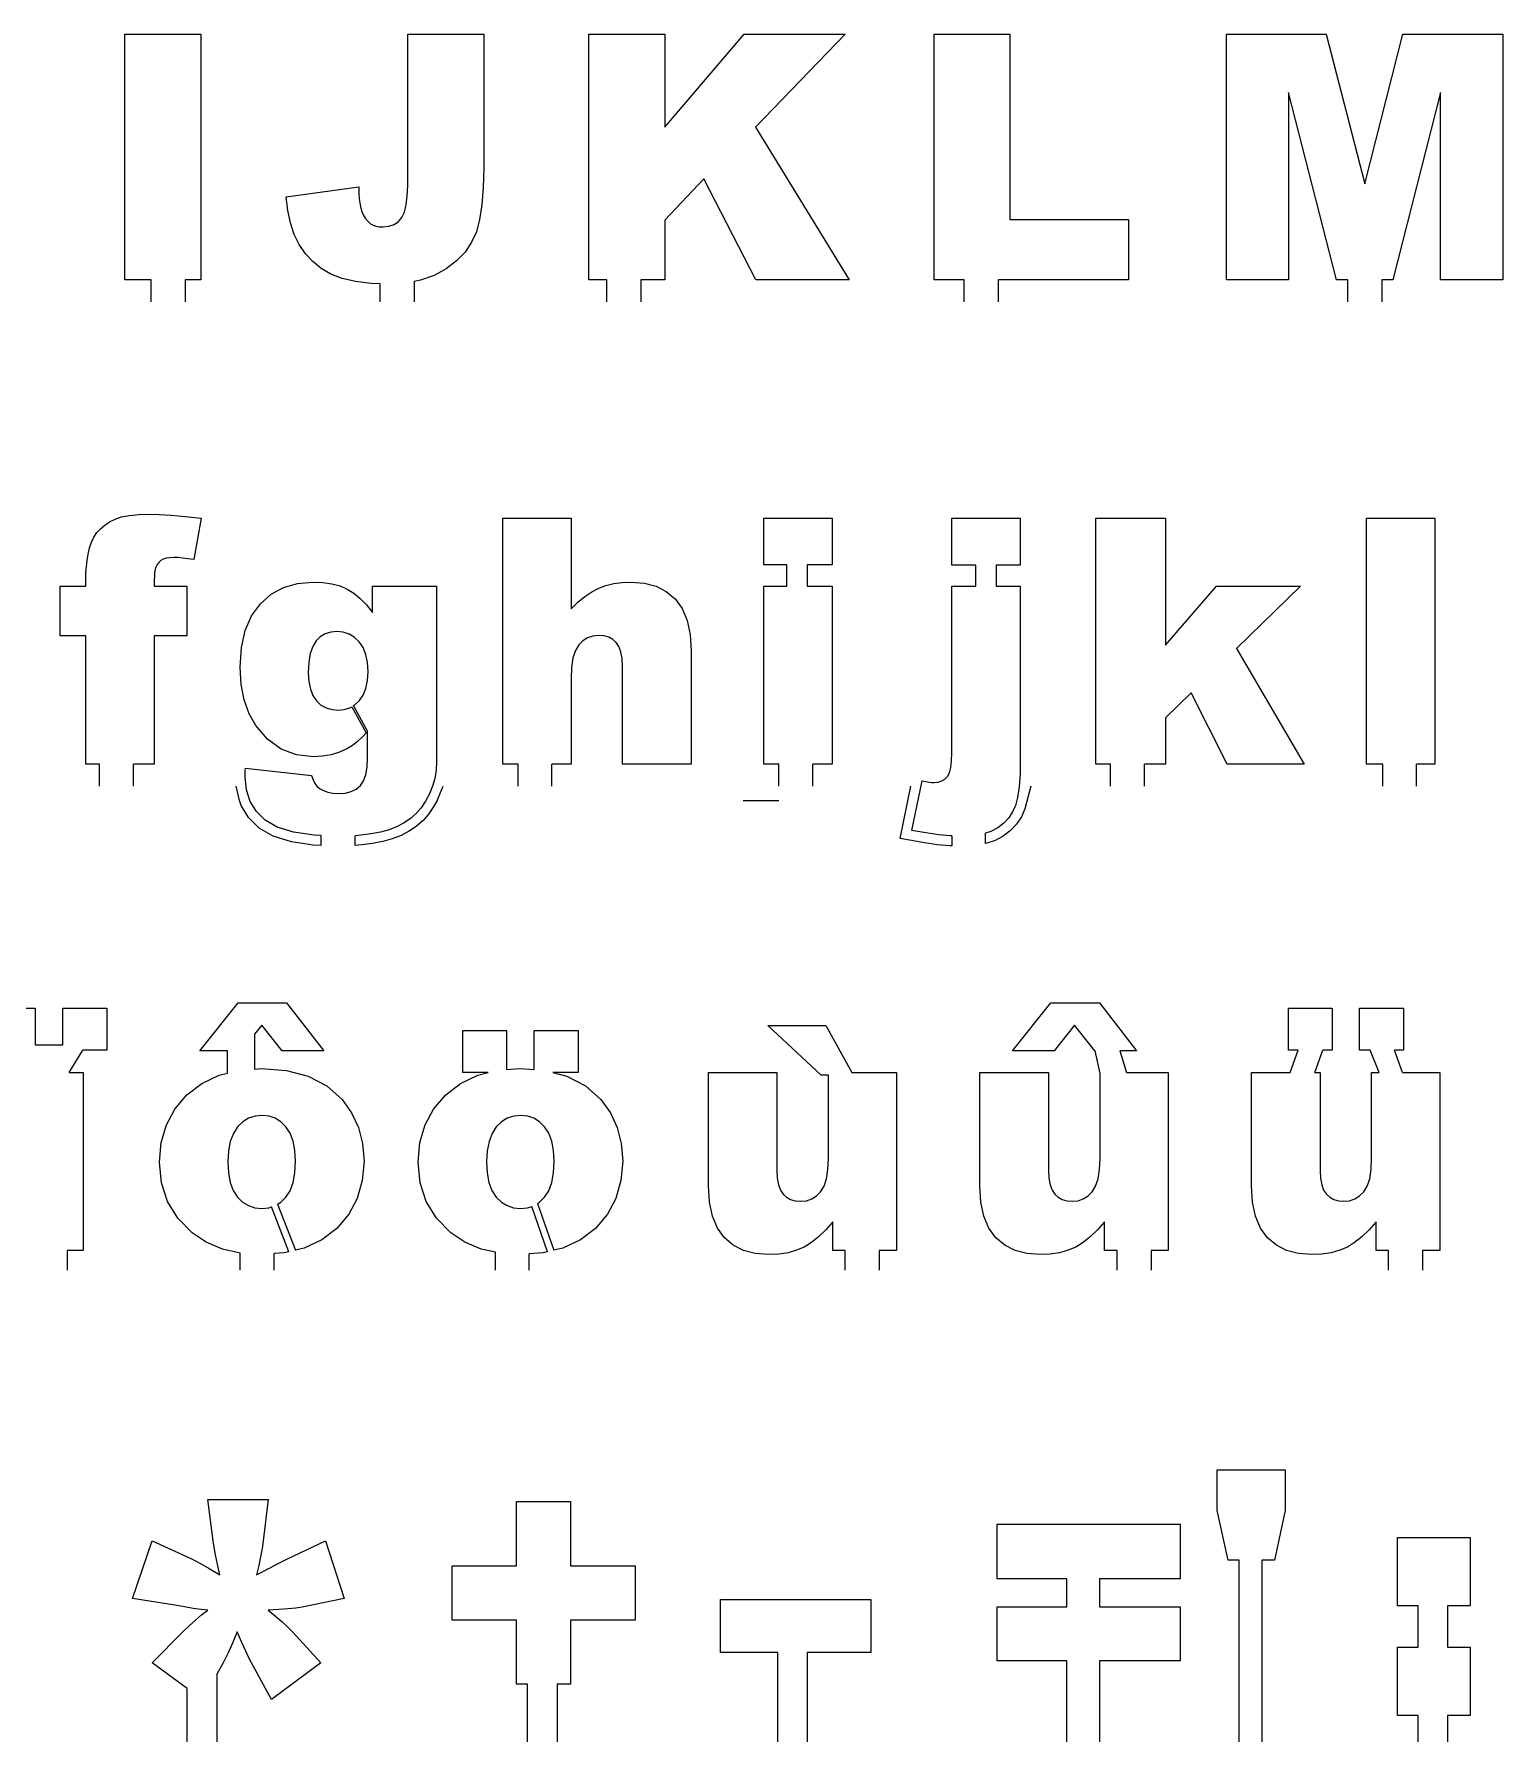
# Model space of a CAD drawing. Extents: x -829 to 1195, y -117 to 323.
# Drawn here: x -221.9 to 142.2, y -101.6 to 321.7 of the extents above; entities that cross this region are included whole.
import ezdxf

# ---------------------------------------------------------------- set-up
doc = ezdxf.new("R2010")
doc.units = 0
doc.header["$MEASUREMENT"] = 0

msp = doc.modelspace()

# ---------------------------------------------------------------- linework, layer by layer
at = {"color": 7, "linetype": 'Continuous', "lineweight": 0}
for p, q in [((-199.400985, 321.745133), (-180.536719, 321.745133)), ((-199.400985, 260.831005), (-199.400985, 321.745133)), ((-180.536719, 321.745133), (-180.536719, 260.831005)), ((-129.291543, 321.745133), (-110.427277, 321.745133)), ((-129.291543, 284.182807), (-129.291543, 321.745133)), ((-110.427277, 321.745133), (-110.427277, 288.62879)), ((-84.416197, 321.745133), (-65.593482, 321.745133)), ((-84.416197, 260.831005), (-84.416197, 321.745133)), ((-65.593482, 321.745133), (-65.593482, 298.725742)), ((-65.593482, 298.725742), (-45.898191, 321.745133)), ((-45.898191, 321.745133), (-20.842789, 321.745133)), ((-20.842789, 321.745133), (-43.072706, 298.725743)), ((1.175213, 321.745133), (19.997928, 321.745133)), ((1.175213, 260.831005), (1.175213, 321.745133)), ((19.997928, 321.745133), (19.997928, 275.831005)), ((73.640553, 321.745133), (98.363545, 321.745133)), ((73.640553, 260.831005), (73.640553, 321.745133)), ((98.363545, 321.745133), (107.920332, 284.681421)), ((107.920332, 284.681421), (117.394016, 321.745133)), ((117.394016, 321.745133), (142.158559, 321.745133)), ((142.158559, 321.745133), (142.158559, 260.831005)), ((100.898171, 260.831005), (89.056066, 307.285299)), ((89.056066, 307.285299), (89.056066, 260.831005)), ((126.743046, 307.285299), (114.85939, 260.831005)), ((126.743046, 260.831005), (126.743046, 307.285299)), ((-43.072706, 298.725743), (-19.84556, 260.831005)), ((-110.427277, 288.62879), (-110.542841, 283.725743)), ((-159.416197, 281.440424), (-141.424507, 283.891947)), ((-141.424507, 283.891947), (-141.364777, 282.00656)), ((-129.383735, 281.601435), (-129.291543, 284.182807)), ((-110.542841, 283.725743), (-110.889535, 279.445964)), ((-55.87049, 285.844856), (-65.593482, 275.664801)), ((-43.031155, 260.831005), (-55.87049, 285.844856)), ((-159.025355, 278.050102), (-159.416197, 281.440424)), ((-141.364777, 282.00656), (-141.227138, 280.380867)), ((-141.227138, 280.380867), (-141.011591, 279.01487)), ((-130.121269, 277.654067), (-129.66031, 279.425189)), ((-129.66031, 279.425189), (-129.383735, 281.601435)), ((-110.889535, 279.445964), (-111.467357, 275.789455)), ((-158.351446, 274.942848), (-159.025355, 278.050102)), ((-141.011591, 279.01487), (-140.718136, 277.908568)), ((-140.718136, 277.908568), (-140.328593, 276.978859)), ((-140.328593, 276.978859), (-139.824784, 276.14264)), ((-139.824784, 276.14264), (-139.206709, 275.399911)), ((-139.206709, 275.399911), (-138.474368, 274.750673)), ((-132.662388, 274.542917), (-131.609323, 275.270064)), ((-131.609323, 275.270064), (-130.766612, 276.288069)), ((-130.766612, 276.288069), (-130.121269, 277.654067)), ((-111.467357, 275.789455), (-112.276307, 272.756214)), ((-65.593482, 275.664801), (-65.593482, 260.831005)), ((19.997928, 275.831005), (49.374659, 275.831005)), ((49.374659, 275.831005), (49.374659, 260.831005)), ((-157.394469, 272.118661), (-158.351446, 274.942848)), ((-156.154424, 269.577543), (-157.394469, 272.118661)), ((-138.474368, 274.750673), (-137.877069, 274.405278)), ((-137.877069, 274.405278), (-137.165504, 274.158568)), ((-137.165504, 274.158568), (-136.339673, 274.010542)), ((-136.339673, 274.010542), (-135.399576, 273.961199)), ((-135.399576, 273.961199), (-133.925805, 274.106629)), ((-133.925805, 274.106629), (-132.662388, 274.542917)), ((-112.276307, 272.756214), (-113.434548, 270.139784)), ((-154.628714, 267.322089), (-156.154424, 269.577543)), ((-152.814742, 265.354897), (-154.628714, 267.322089)), ((-115.060241, 267.733707), (-117.153385, 265.537983)), ((-113.434548, 270.139784), (-115.060241, 267.733707)), ((-150.712509, 263.675967), (-152.814742, 265.354897)), ((-148.322014, 262.285299), (-150.712509, 263.675967)), ((-119.713981, 263.552612), (-122.704372, 261.907443)), ((-117.153385, 265.537983), (-119.713981, 263.552612)), ((-192.879588, 260.831005), (-199.400985, 260.831005)), ((-192.879588, 255.354414), (-192.879588, 260.831005)), ((-180.536719, 260.831005), (-184.479588, 260.831005)), ((-184.479588, 260.831005), (-184.479588, 255.354414)), ((-145.527692, 261.194579), (-148.322014, 262.285299)), ((-142.213981, 260.415493), (-145.527692, 261.194579)), ((-138.380878, 259.948042), (-142.213981, 260.415493)), ((-136.115549, 259.866944), (-138.380878, 259.948042)), ((-136.115549, 255.354414), (-136.115549, 259.866944)), ((-126.086903, 260.732321), (-127.715549, 260.428106)), ((-127.715549, 260.428106), (-127.715549, 255.354414)), ((-122.704372, 261.907443), (-126.086903, 260.732321)), ((-79.914616, 260.831005), (-84.416197, 260.831005)), ((-79.914616, 255.354414), (-79.914616, 260.831005)), ((-65.593482, 260.831005), (-71.514616, 260.831005)), ((-71.514616, 260.831005), (-71.514616, 255.354414)), ((-19.84556, 260.831005), (-43.031155, 260.831005)), ((8.65183, 260.831005), (1.175213, 260.831005)), ((8.65183, 255.354414), (8.65183, 260.831005)), ((49.374659, 260.831005), (17.05183, 260.831005)), ((17.05183, 260.831005), (17.05183, 255.354414)), ((89.056066, 260.831005), (73.640553, 260.831005)), ((103.761745, 260.831005), (100.898171, 260.831005)), ((103.761745, 255.354414), (103.761745, 260.831005)), ((114.85939, 260.831005), (112.161745, 260.831005)), ((112.161745, 260.831005), (112.161745, 255.354414)), ((142.158559, 260.831005), (126.743046, 260.831005)), ((-35.328118, 184.939002), (-35.328118, 190.216011)), ((-30.250157, 190.216011), (-30.250157, 184.939002)), ((11.514052, 184.939002), (11.514052, 190.091357)), ((16.592013, 190.091357), (16.592013, 184.939002)), ((-40.975386, 184.939002), (-35.328118, 184.939002)), ((5.606585, 184.939002), (11.514052, 184.939002)), ((-143.159819, 155.024296), (-139.577592, 148.560152)), ((-139.218752, 148.955623), (-142.713237, 155.28875)), ((-205.643476, 135.331578), (-205.643476, 140.811578)), ((-197.243476, 135.331578), (-197.243476, 140.811578)), ((-101.925986, 135.331578), (-101.925986, 140.811578)), ((-93.525986, 135.331578), (-93.525986, 140.811578)), ((-37.286253, 135.331578), (-37.286253, 140.811578)), ((-28.886253, 135.331578), (-28.886253, 140.811578)), ((44.947208, 135.331578), (44.947208, 140.811578)), ((53.347208, 135.331578), (53.347208, 140.811578)), ((112.374381, 135.331578), (112.374381, 140.811578)), ((120.774381, 135.331578), (120.774381, 140.811578)), ((-170.993992, 131.811578), (-171.799214, 135.331578)), ((-121.996066, 131.811578), (-120.491209, 135.331578)), ((-46.121627, 131.811578), (-37.286253, 131.811578)), ((-150.744742, 120.647792), (-150.744742, 123.081165)), ((-142.344742, 120.617386), (-142.344742, 123.055241)), ((5.561331, 122.983027), (5.561331, 120.520698)), ((13.961331, 121.121786), (13.961331, 123.700534)), ((-214.809558, 71.17242), (-214.809558, 80.294681)), ((-167.229434, 73.88451), (-167.229434, 65.214193)), ((-221.623963, 71.17242), (-214.809558, 71.17242)), ((-213.177807, 64.339002), (-209.796325, 69.906869)), ((-173.992398, 64.199665), (-173.992398, 69.740664)), ((42.310822, 64.061384), (41.079971, 69.740664)), ((47.246203, 69.740664), (48.837489, 64.339002)), ((89.415273, 64.339002), (91.40438, 69.906869)), ((95.581505, 64.339002), (97.570612, 69.906869)), ((111.494362, 64.339002), (109.306344, 69.906869)), ((117.262772, 64.339002), (115.273665, 69.906869)), ((-158.727303, 19.909173), (-163.034596, 31.040301)), ((-161.546608, 31.697684), (-157.088053, 20.3095)), ((-94.651191, 19.898628), (-98.560515, 31.157302)), ((-97.128413, 31.880909), (-93.080705, 20.282161)), ((-213.728757, 20.211578), (-213.728757, 15.331578)), ((-170.809794, 15.331578), (-170.809794, 19.596024)), ((-162.409794, 15.331578), (-162.409794, 19.440485)), ((-107.556189, 15.331578), (-107.556189, 19.788509)), ((-99.156189, 15.331578), (-99.156189, 19.378095)), ((-20.831121, 15.331578), (-20.831121, 20.211578)), ((-8.100269, 20.211578), (-12.431121, 20.211578)), ((-12.431121, 20.211578), (-12.431121, 15.331578)), ((46.599646, 15.331578), (46.599646, 20.211578)), ((59.222179, 20.211578), (54.999646, 20.211578)), ((54.999646, 20.211578), (54.999646, 15.331578)), ((113.831465, 15.331578), (113.831465, 20.211578)), ((126.544537, 20.211578), (122.231465, 20.211578)), ((122.231465, 20.211578), (122.231465, 15.331578)), ((76.775578, -101.578793), (76.775578, -56.542007)), ((82.442734, -56.542007), (82.442734, -101.578793)), ((34.06954, -68.093253), (34.06954, -61.154195)), ((42.165477, -61.154195), (42.165477, -68.093253)), ((16.839231, -68.093253), (34.06954, -68.093253)), ((121.167665, -78.107104), (121.167665, -67.885497)), ((128.45401, -67.885497), (128.45401, -78.107104)), ((-37.521633, -101.578793), (-37.521633, -79.395192)), ((-30.235289, -79.395192), (-30.235289, -101.578793)), ((116.015891, -78.107104), (121.167665, -78.107104)), ((34.06954, -101.578793), (34.06954, -81.514306)), ((42.165477, -81.514306), (42.165477, -101.578793)), ((-183.912865, -101.578793), (-183.912865, -88.350368)), ((-176.62652, -84.819472), (-176.62652, -101.578793)), ((-99.55617, -101.578793), (-99.55617, -87.289929)), ((-92.269826, -87.289929), (-92.269826, -101.578793)), ((121.167665, -101.578793), (121.167665, -95.060012)), ((128.45401, -95.060012), (128.45401, -101.578793))]:
    msp.add_line(p, q, dxfattribs=at)
at = {"color": 7, "linetype": 'Continuous', "lineweight": 0, "flags": 128}
for points in [[(-205.643476, 140.811578), (-209.084549, 140.811578), (-209.084549, 172.556731), (-215.400338, 172.556731), (-215.400338, 184.939002), (-209.084549, 184.939002), (-209.084549, 186.933462), (-209.048191, 188.317638), (-208.939119, 189.769335), (-208.757333, 191.288552), (-208.502831, 192.87529), (-208.148347, 194.421776), (-207.666612, 195.820235), (-207.057627, 197.070668), (-206.321391, 198.173074), (-205.441024, 199.152126), (-204.399646, 200.032493), (-203.197257, 200.814175), (-201.833856, 201.497174), (-200.222447, 202.051623), (-198.276031, 202.447659), (-195.994608, 202.68528), (-193.378178, 202.764487), (-190.903281, 202.699563), (-187.924576, 202.504792), (-184.442063, 202.180173), (-180.45574, 201.725706), (-182.325546, 191.504099), (-183.769452, 191.722243), (-185.067928, 191.87806), (-186.220975, 191.971551), (-187.228593, 192.002714), (-188.290747, 191.954671), (-189.191889, 191.81054), (-189.932021, 191.570322), (-190.511142, 191.234016), (-190.973399, 190.793833), (-191.362942, 190.24198), (-191.67977, 189.578459), (-191.923884, 188.803268), (-192.014777, 188.218954), (-192.079701, 187.380138), (-192.118655, 186.286821), (-192.13164, 184.939002), (-192.13164, 184.939002), (-184.070698, 184.939002), (-184.070698, 172.556731), (-192.13164, 172.556731), (-192.13164, 140.811578), (-197.243476, 140.811578)], [(-101.925986, 140.811578), (-105.717993, 140.811578), (-105.717993, 201.725706), (-88.806636, 201.725706), (-88.806636, 179.288033), (-87.084856, 180.947486), (-85.36827, 182.352437), (-83.656878, 183.502887), (-81.95068, 184.398836), (-80.169171, 185.071447), (-78.231844, 185.551883), (-76.1387, 185.840145), (-73.889738, 185.936232), (-70.62407, 185.67394), (-67.724572, 184.887063), (-65.191245, 183.575602), (-63.024087, 181.739556), (-61.288024, 179.360747), (-60.047979, 176.420997), (-59.303952, 172.920304), (-59.055943, 168.85867), (-59.055943, 140.811578), (-76.050403, 140.811578), (-76.050403, 165.077506), (-76.146491, 167.003147), (-76.434752, 168.624944), (-76.915189, 169.942898), (-77.587799, 170.957008), (-78.434406, 171.711423), (-79.43683, 172.25029), (-80.595071, 172.573611), (-81.909129, 172.681385), (-83.37381, 172.535955), (-84.693063, 172.099667), (-85.866885, 171.37252), (-86.895279, 170.354515), (-87.731497, 168.959951), (-88.328797, 167.10313), (-88.687176, 164.784051), (-88.806636, 162.002714), (-88.806636, 140.811578), (-93.525986, 140.811578)], [(-40.975386, 201.725706), (-24.064028, 201.725706), (-24.064028, 190.216011), (-30.250157, 190.216011)], [(-35.328118, 190.216011), (-40.975386, 190.216011), (-40.975386, 201.725706)], [(11.514052, 190.091357), (5.606585, 190.091357), (5.606585, 201.725706)], [(5.606585, 201.725706), (22.559493, 201.725706), (22.559493, 190.091357), (16.592013, 190.091357)], [(44.947208, 140.811578), (41.250021, 140.811578), (41.250021, 201.725706), (58.53534, 201.725706), (58.53534, 170.271412), (71.166919, 184.939002), (91.984093, 184.939002), (76.153068, 169.440388), (92.898221, 140.811578), (73.826199, 140.811578), (64.892681, 158.470859), (58.53534, 152.279722), (58.53534, 140.811578), (53.347208, 140.811578)], [(112.374381, 140.811578), (108.332282, 140.811578), (108.332282, 201.725706), (125.285191, 201.725706), (125.285191, 140.811578), (120.774381, 140.811578)], [(-139.577592, 148.560152), (-140.46529, 147.581835), (-141.711827, 146.410609), (-142.958364, 145.441945), (-144.204902, 144.675844), (-146.196765, 143.766911), (-148.266536, 143.117673), (-150.414216, 142.72813), (-152.639805, 142.598282), (-156.852062, 143.081315), (-160.63842, 144.530415), (-163.998877, 146.945581), (-166.933434, 150.326814), (-168.62405, 153.289937), (-169.831633, 156.694542), (-170.556183, 160.54063), (-170.7977, 164.828199), (-170.486065, 169.674113), (-169.551162, 173.907146), (-167.99299, 177.527299), (-165.81155, 180.53457), (-163.126301, 182.897797), (-160.056702, 184.585817), (-156.602755, 185.598628), (-152.764459, 185.936232), (-150.301249, 185.82716), (-148.063974, 185.499944), (-146.052634, 184.954584), (-144.267229, 184.19108), (-142.622059, 183.175671), (-141.031425, 181.874598), (-139.495328, 180.28786), (-138.013766, 178.415457), (-138.013766, 184.939002)], [(-138.013766, 184.939002), (-122.182741, 184.939002), (-122.182741, 143.263102), (-122.14119, 141.310193), (-122.25156, 139.257302), (-122.582672, 137.253753), (-123.134524, 135.299546), (-123.907118, 133.394681), (-124.862797, 131.604082), (-125.963905, 129.992673), (-127.210442, 128.560453), (-128.602409, 127.307423), (-130.165774, 126.224494), (-131.926508, 125.302576), (-133.884611, 124.541668), (-136.040082, 123.941772), (-138.376041, 123.487306), (-140.875608, 123.162686), (-142.344742, 123.055241)], [(-37.286253, 140.811578), (-40.975386, 140.811578), (-40.975386, 184.939002)], [(-30.250157, 184.939002), (-24.064028, 184.939002), (-24.064028, 140.811578), (-28.886253, 140.811578)], [(5.561331, 122.983027), (5.250802, 122.993885), (2.3552, 123.266565), (-0.836455, 123.721031), (-4.324163, 124.357285), (-1.789537, 136.656454), (-0.839052, 136.474667), (-0.023609, 136.344819), (0.656793, 136.266911), (1.202153, 136.240941), (2.217561, 136.333133), (3.103122, 136.609709), (3.858835, 137.070668), (4.484701, 137.716011), (4.975525, 138.63663), (5.326114, 139.923421), (5.536467, 141.576381), (5.606585, 143.595512), (5.606585, 184.939002)], [(16.592013, 184.939002), (22.559493, 184.939002), (22.559493, 142.141218), (22.48548, 138.34707), (22.263441, 135.150221), (21.893375, 132.550671), (21.375283, 130.548421), (20.657225, 128.925325), (19.687263, 127.46324), (18.465397, 126.162167), (16.991626, 125.022105), (15.220504, 124.094993), (13.961331, 123.700534)], [(-142.713237, 155.28875), (-142.367558, 155.493452), (-141.233988, 156.538725), (-140.297786, 157.885245), (-139.629071, 159.535609), (-139.227842, 161.489816), (-139.094098, 163.747867), (-139.234334, 166.016305), (-139.65504, 168.001675), (-140.356218, 169.703978), (-141.337866, 171.123213), (-142.522076, 172.241201), (-143.830941, 173.039764), (-145.264459, 173.518902), (-146.82263, 173.678614), (-148.361325, 173.531887), (-149.736411, 173.091703), (-150.94789, 172.358064), (-151.99576, 171.330969), (-152.841069, 169.963673), (-153.44486, 168.209432), (-153.807135, 166.068244), (-153.927893, 163.54011), (-153.927893, 163.54011)], [(-153.927893, 163.54011), (-153.800643, 161.305432), (-153.418891, 159.379792), (-152.782637, 157.763189), (-151.891882, 156.455623), (-150.793371, 155.446707), (-149.533849, 154.726052), (-148.113316, 154.293659), (-146.531772, 154.149529), (-145.01645, 154.298853), (-143.628378, 154.746828), (-143.159819, 155.024296)], [(-150.744742, 123.081165), (-152.493077, 123.152299), (-157.579209, 123.900221), (-161.623963, 125.146758), (-164.627339, 126.891911), (-166.799691, 129.055173), (-168.35137, 131.556038), (-169.282378, 134.394508), (-169.592713, 137.570581), (-169.587519, 138.022451), (-169.571938, 138.547036), (-169.545968, 139.144335), (-169.509611, 139.814349), (-153.096869, 137.944542), (-152.743683, 136.89018), (-152.307395, 136.012409), (-151.788004, 135.311232), (-151.185511, 134.786648), (-150.190878, 134.223109), (-149.076785, 133.820581), (-147.843233, 133.579065), (-146.49022, 133.498559), (-144.77753, 133.620616), (-143.295968, 133.986786), (-142.045535, 134.59707), (-141.026231, 135.451468), (-140.235459, 136.609709), (-139.670622, 138.131523), (-139.33172, 140.016911), (-139.218752, 142.265872), (-139.218752, 148.955623)], [(-150.744742, 120.647792), (-152.719992, 120.728158), (-158.117254, 121.521832), (-162.605404, 122.905018), (-166.120421, 124.947467), (-168.716212, 127.532397), (-170.570885, 130.521601), (-170.993992, 131.811578)], [(-121.996066, 131.811578), (-122.780383, 130.34205), (-124.036617, 128.503623), (-125.473679, 126.852498), (-127.090733, 125.396847), (-128.904833, 124.140237), (-130.919134, 123.085551), (-133.116442, 122.23169), (-135.481091, 121.573577), (-137.986928, 121.08606), (-140.630177, 120.742781), (-142.344742, 120.617386)], [(5.561331, 120.520698), (5.092311, 120.537097), (2.066227, 120.822065), (-1.230874, 121.291546), (-7.242485, 122.388229), (-4.575106, 135.331578)], [(25.15482, 135.331578), (23.707196, 129.737002), (22.823217, 127.738858), (21.623144, 125.929912), (20.125535, 124.335221), (18.325415, 122.942706), (16.166477, 121.812587), (13.961331, 121.121786)], [(-173.992398, 69.740664), (-180.838386, 69.740664), (-171.323151, 81.624321)], [(-171.323151, 81.624321), (-159.314841, 81.624321), (-150.090464, 69.740664), (-160.395173, 69.740664), (-165.464425, 76.098005), (-167.229434, 73.88451)], [(41.079971, 69.740664), (41.064285, 69.740664), (35.995033, 76.098005), (30.925781, 69.740664), (20.621071, 69.740664), (30.136307, 81.624321)], [(30.136307, 81.624321), (42.144617, 81.624321), (51.368994, 69.740664), (47.246203, 69.740664)], [(-232.427287, 80.294681), (-221.623963, 80.294681), (-221.623963, 71.17242)], [(-214.809558, 80.294681), (-203.88158, 80.294681), (-203.88158, 69.906869), (-209.796325, 69.906869)], [(89.023761, 80.294681), (99.827085, 80.294681), (99.827085, 69.906869), (97.570612, 69.906869)], [(91.40438, 69.906869), (89.023761, 69.906869), (89.023761, 80.294681)], [(109.306344, 69.906869), (106.64149, 69.906869), (106.64149, 80.294681)], [(106.64149, 80.294681), (117.569467, 80.294681), (117.569467, 69.906869), (115.273665, 69.906869)], [(-109.305288, 64.341845), (-115.597209, 64.341845), (-115.597209, 74.729656), (-104.793885, 74.729656), (-104.793885, 65.088927)], [(-97.979481, 65.066739), (-97.979481, 74.729656), (-87.051503, 74.729656), (-87.051503, 64.341845), (-93.317623, 64.341845)], [(-25.011627, 63.648206), (-26.773403, 63.648206), (-40.02825, 76.030477), (-25.609968, 76.030477), (-19.175733, 64.339002)], [(-213.177807, 64.339002), (-209.698755, 64.339002), (-209.698755, 20.211578), (-213.728757, 20.211578)], [(-190.810685, 42.150637), (-190.384785, 46.977074), (-189.107084, 51.359432), (-186.977583, 55.297711), (-183.996281, 58.791911), (-180.290429, 61.655051), (-175.987278, 63.700152), (-173.992398, 64.199665)], [(-167.229434, 65.214193), (-165.589079, 65.336232), (-159.36678, 64.855796), (-153.95473, 63.414487), (-149.352929, 61.012306), (-145.561378, 57.649252), (-143.179972, 54.374494), (-141.478968, 50.741357), (-140.458365, 46.74984), (-140.118165, 42.399944), (-140.54017, 37.539747), (-141.806184, 33.13921), (-143.916208, 29.198334), (-146.870242, 25.717119), (-150.569602, 22.872157), (-154.915602, 20.840041), (-157.088053, 20.3095)], [(-126.691392, 42.150637), (-126.265492, 46.977074), (-124.987791, 51.359432), (-122.85829, 55.297711), (-119.876988, 58.791911), (-116.171136, 61.655051), (-111.867985, 63.700152), (-109.305288, 64.341845)], [(-104.793885, 65.088927), (-101.469785, 65.336232), (-97.979481, 65.066739)], [(-93.317623, 64.341845), (-89.835436, 63.414487), (-85.233636, 61.012306), (-81.442085, 57.649252), (-79.060679, 54.374494), (-77.359675, 50.741357), (-76.339072, 46.74984), (-75.998871, 42.399944), (-76.420876, 37.539747), (-77.686891, 33.13921), (-79.796915, 29.198334), (-82.750949, 25.717119), (-86.450308, 22.872157), (-90.796309, 20.840041), (-93.080705, 20.282161)], [(-20.831121, 20.211578), (-23.889743, 20.211578), (-23.889743, 27.358393), (-25.659566, 25.314591), (-27.437181, 23.587617), (-29.222586, 22.177472), (-31.015782, 21.084155), (-32.915453, 20.266114), (-35.020283, 19.6818), (-37.330273, 19.331211), (-39.845422, 19.214349), (-43.147447, 19.475342), (-46.072915, 20.258324), (-48.621824, 21.563292), (-50.794175, 23.390249), (-52.530238, 25.759968), (-53.770283, 28.693227), (-54.51431, 32.190024), (-54.762319, 36.25036), (-54.762319, 64.339002), (-37.767859, 64.339002), (-37.767859, 40.073074), (-37.671772, 38.146135), (-37.38351, 36.520443), (-36.903074, 35.195997), (-36.230463, 34.172797), (-35.383857, 33.409293), (-34.381433, 32.863933), (-33.223192, 32.536717), (-31.909134, 32.427645), (-30.461332, 32.573074), (-29.15117, 33.009362), (-27.978645, 33.736509), (-26.94376, 34.754515), (-26.098452, 36.149078), (-25.49466, 38.0059), (-25.132385, 40.324979), (-25.011627, 43.106315), (-25.011627, 63.648206)], [(-19.175733, 64.339002), (-8.100269, 64.339002), (-8.100269, 20.211578)], [(46.599646, 20.211578), (43.432706, 20.211578), (43.432706, 27.358393), (41.662882, 25.314591), (39.885268, 23.587617), (38.099863, 22.177472), (36.306667, 21.084155), (34.406996, 20.266114), (32.302166, 19.6818), (29.992176, 19.331211), (27.477027, 19.214349), (24.175001, 19.475342), (21.249534, 20.258324), (18.700625, 21.563292), (16.528274, 23.390249), (14.792211, 25.759968), (13.552166, 28.693227), (12.808139, 32.190024), (12.56013, 36.25036), (12.56013, 64.339002), (29.554589, 64.339002), (29.554589, 40.073074), (29.650677, 38.146135), (29.938938, 36.520443), (30.419375, 35.195997), (31.091986, 34.172797), (31.938592, 33.409293), (32.941016, 32.863933), (34.099257, 32.536717), (35.413315, 32.427645), (36.861116, 32.573074), (38.171279, 33.009362), (39.343803, 33.736509), (40.378689, 34.754515), (41.223997, 36.149078), (41.827789, 38.0059), (42.190064, 40.324979), (42.310822, 43.106315), (42.310822, 64.061384)], [(48.837489, 64.339002), (59.222179, 64.339002), (59.222179, 20.211578)], [(113.831465, 20.211578), (110.755063, 20.211578), (110.755063, 27.358393), (108.98524, 25.314591), (107.207625, 23.587617), (105.42222, 22.177472), (103.629024, 21.084155), (101.729353, 20.266114), (99.624523, 19.6818), (97.314533, 19.331211), (94.799384, 19.214349), (91.497359, 19.475342), (88.571891, 20.258324), (86.022982, 21.563292), (83.850631, 23.390249), (82.114568, 25.759968), (80.874523, 28.693227), (80.130496, 32.190024), (79.882487, 36.25036), (79.882487, 64.339002), (89.415273, 64.339002)], [(95.581505, 64.339002), (96.876947, 64.339002), (96.876947, 40.073074), (96.973034, 38.146135), (97.261296, 36.520443), (97.741732, 35.195997), (98.414343, 34.172797), (99.260949, 33.409293), (100.263373, 32.863933), (101.421614, 32.536717), (102.735672, 32.427645), (104.183474, 32.573074), (105.493636, 33.009362), (106.666161, 33.736509), (107.701046, 34.754515), (108.546355, 36.149078), (109.150146, 38.0059), (109.512421, 40.324979), (109.633179, 43.106315), (109.633179, 64.339002), (111.494362, 64.339002)], [(117.262772, 64.339002), (126.544537, 64.339002), (126.544537, 20.211578)], [(-161.546608, 31.697684), (-160.715897, 32.206904), (-159.46027, 33.424875), (-158.433175, 35.027195), (-157.699536, 37.050221), (-157.259352, 39.493954), (-157.112624, 42.358393), (-157.260651, 45.042344), (-157.70473, 47.360124), (-158.444861, 49.311734), (-159.481046, 50.897174), (-160.735374, 52.124234), (-162.129938, 53.000706), (-163.664737, 53.526589), (-165.339771, 53.701883), (-167.108296, 53.523992), (-168.71581, 52.990318), (-170.162313, 52.100862), (-171.447805, 50.855623), (-172.502167, 49.24681), (-173.255284, 47.266634), (-173.707154, 44.915093), (-173.857777, 42.192188), (-173.857777, 42.192188)], [(-97.128413, 31.880909), (-96.596603, 32.206904), (-95.340977, 33.424875), (-94.313882, 35.027195), (-93.580243, 37.050221), (-93.140059, 39.493954), (-92.993331, 42.358393), (-93.141358, 45.042344), (-93.585436, 47.360124), (-94.325568, 49.311734), (-95.361752, 50.897174), (-96.616081, 52.124234), (-98.010644, 53.000706), (-99.545443, 53.526589), (-101.220478, 53.701883), (-102.989003, 53.523992), (-104.596517, 52.990318), (-106.04302, 52.100862), (-107.328511, 50.855623), (-108.382874, 49.24681), (-109.13599, 47.266634), (-109.58786, 44.915093), (-109.738484, 42.192188)], [(-170.809794, 19.596024), (-175.166641, 20.564764), (-179.212694, 22.252783), (-182.749744, 24.616011), (-186.276406, 28.220581), (-188.79545, 32.344542), (-190.306877, 36.987894), (-190.810685, 42.150637), (-190.810685, 42.150637)], [(-173.857777, 42.192188), (-173.708452, 39.434224), (-173.260478, 37.060609), (-172.513854, 35.071343), (-171.46858, 33.466426), (-170.197372, 32.230277), (-168.772943, 31.347313), (-167.195294, 30.817534), (-165.464425, 30.640941), (-163.717974, 30.814937), (-163.034596, 31.040301)], [(-107.556189, 19.788509), (-111.047348, 20.564764), (-115.0934, 22.252783), (-118.63045, 24.616011), (-122.157112, 28.220581), (-124.676157, 32.344542), (-126.187583, 36.987894), (-126.691392, 42.150637), (-126.691392, 42.150637)], [(-109.738484, 42.192188), (-109.589159, 39.434224), (-109.141184, 37.060609), (-108.39456, 35.071343), (-107.349287, 33.466426), (-106.078078, 32.230277), (-104.65365, 31.347313), (-103.076001, 30.817534), (-101.345132, 30.640941), (-99.598681, 30.814937), (-98.560515, 31.157302)], [(-158.727303, 19.909173), (-159.908244, 19.620772), (-162.409794, 19.440485)], [(-94.651191, 19.898628), (-95.788951, 19.620772), (-99.156189, 19.378095)], [(76.775578, -56.542007), (74.055298, -56.542007), (71.312915, -44.201286), (71.312915, -34.145885), (88.182722, -34.145885), (88.182722, -44.201286), (85.523442, -56.542007), (82.442734, -56.542007)], [(-183.912865, -88.350368), (-192.637948, -81.983416), (-185.062003, -74.339828), (-183.480863, -72.80942), (-181.916633, -71.397385), (-180.369314, -70.103725), (-178.838905, -68.928439), (-180.517282, -68.750878), (-182.440861, -68.488763), (-184.609645, -68.142096), (-187.023632, -67.710876), (-197.508199, -66.019817), (-192.637948, -51.747278), (-183.235659, -56.008747), (-182.216796, -56.52452), (-180.648339, -57.395415), (-178.530287, -58.621433), (-175.862641, -60.202573), (-176.446057, -57.543383), (-176.911098, -55.24777), (-177.257765, -53.315735), (-177.486058, -51.747278), (-178.838905, -41.53328), (-163.889942, -41.53328), (-165.107505, -51.747278), (-165.365391, -53.670857), (-165.733197, -55.721267), (-166.210921, -57.898505), (-166.798564, -60.202573), (-165.623278, -59.610703), (-164.667829, -59.120296), (-163.932219, -58.731352), (-163.416446, -58.443872), (-162.080509, -57.720944), (-160.913678, -57.107935), (-159.915953, -56.604845), (-159.087334, -56.211674), (-149.685045, -51.747278), (-145.017722, -66.019817), (-155.434646, -68.184373), (-157.02847, -68.433804), (-158.96896, -68.640959), (-161.256118, -68.805837), (-163.889942, -68.928439), (-162.093192, -70.38275), (-160.490913, -71.769418), (-159.083106, -73.088444), (-157.869772, -74.339828), (-150.834965, -81.983416), (-163.010591, -91.115135), (-168.016127, -81.983416), (-168.641818, -80.770081), (-169.436616, -79.091704), (-170.40052, -76.948287), (-171.53353, -74.339828), (-172.742637, -77.151214), (-173.731907, -79.362274), (-174.501339, -80.973008), (-175.050933, -81.983416), (-176.62652, -84.819472)], [(-99.55617, -87.289929), (-102.317997, -87.289929), (-102.317997, -71.375802), (-118.232125, -71.375802), (-118.232125, -57.954749), (-102.317997, -57.954749), (-102.317997, -41.957519), (-88.896945, -41.957519), (-88.896945, -57.954749), (-72.899715, -57.954749), (-72.899715, -71.375802), (-88.896945, -71.375802), (-88.896945, -87.289929), (-92.269826, -87.289929)], [(16.839231, -47.65004), (62.213192, -47.65004), (62.213192, -61.154195), (42.165477, -61.154195)], [(34.06954, -61.154195), (16.839231, -61.154195), (16.839231, -47.65004)], [(121.167665, -67.885497), (116.015891, -67.885497), (116.015891, -50.932588)], [(116.015891, -50.932588), (134.090683, -50.932588), (134.090683, -67.885497), (128.45401, -67.885497)], [(-37.521633, -79.395192), (-51.746656, -79.395192), (-51.746656, -66.306549), (-14.505338, -66.306549), (-14.505338, -79.395192), (-30.235289, -79.395192)], [(34.06954, -81.514306), (16.839231, -81.514306), (16.839231, -68.093253)], [(42.165477, -68.093253), (62.213192, -68.093253), (62.213192, -81.514306), (42.165477, -81.514306)], [(121.167665, -95.060012), (116.015891, -95.060012), (116.015891, -78.107104)], [(128.45401, -78.107104), (134.090683, -78.107104), (134.090683, -95.060012), (128.45401, -95.060012)]]:
    msp.add_lwpolyline(points, dxfattribs=at)

doc.saveas('drawing.dxf')
